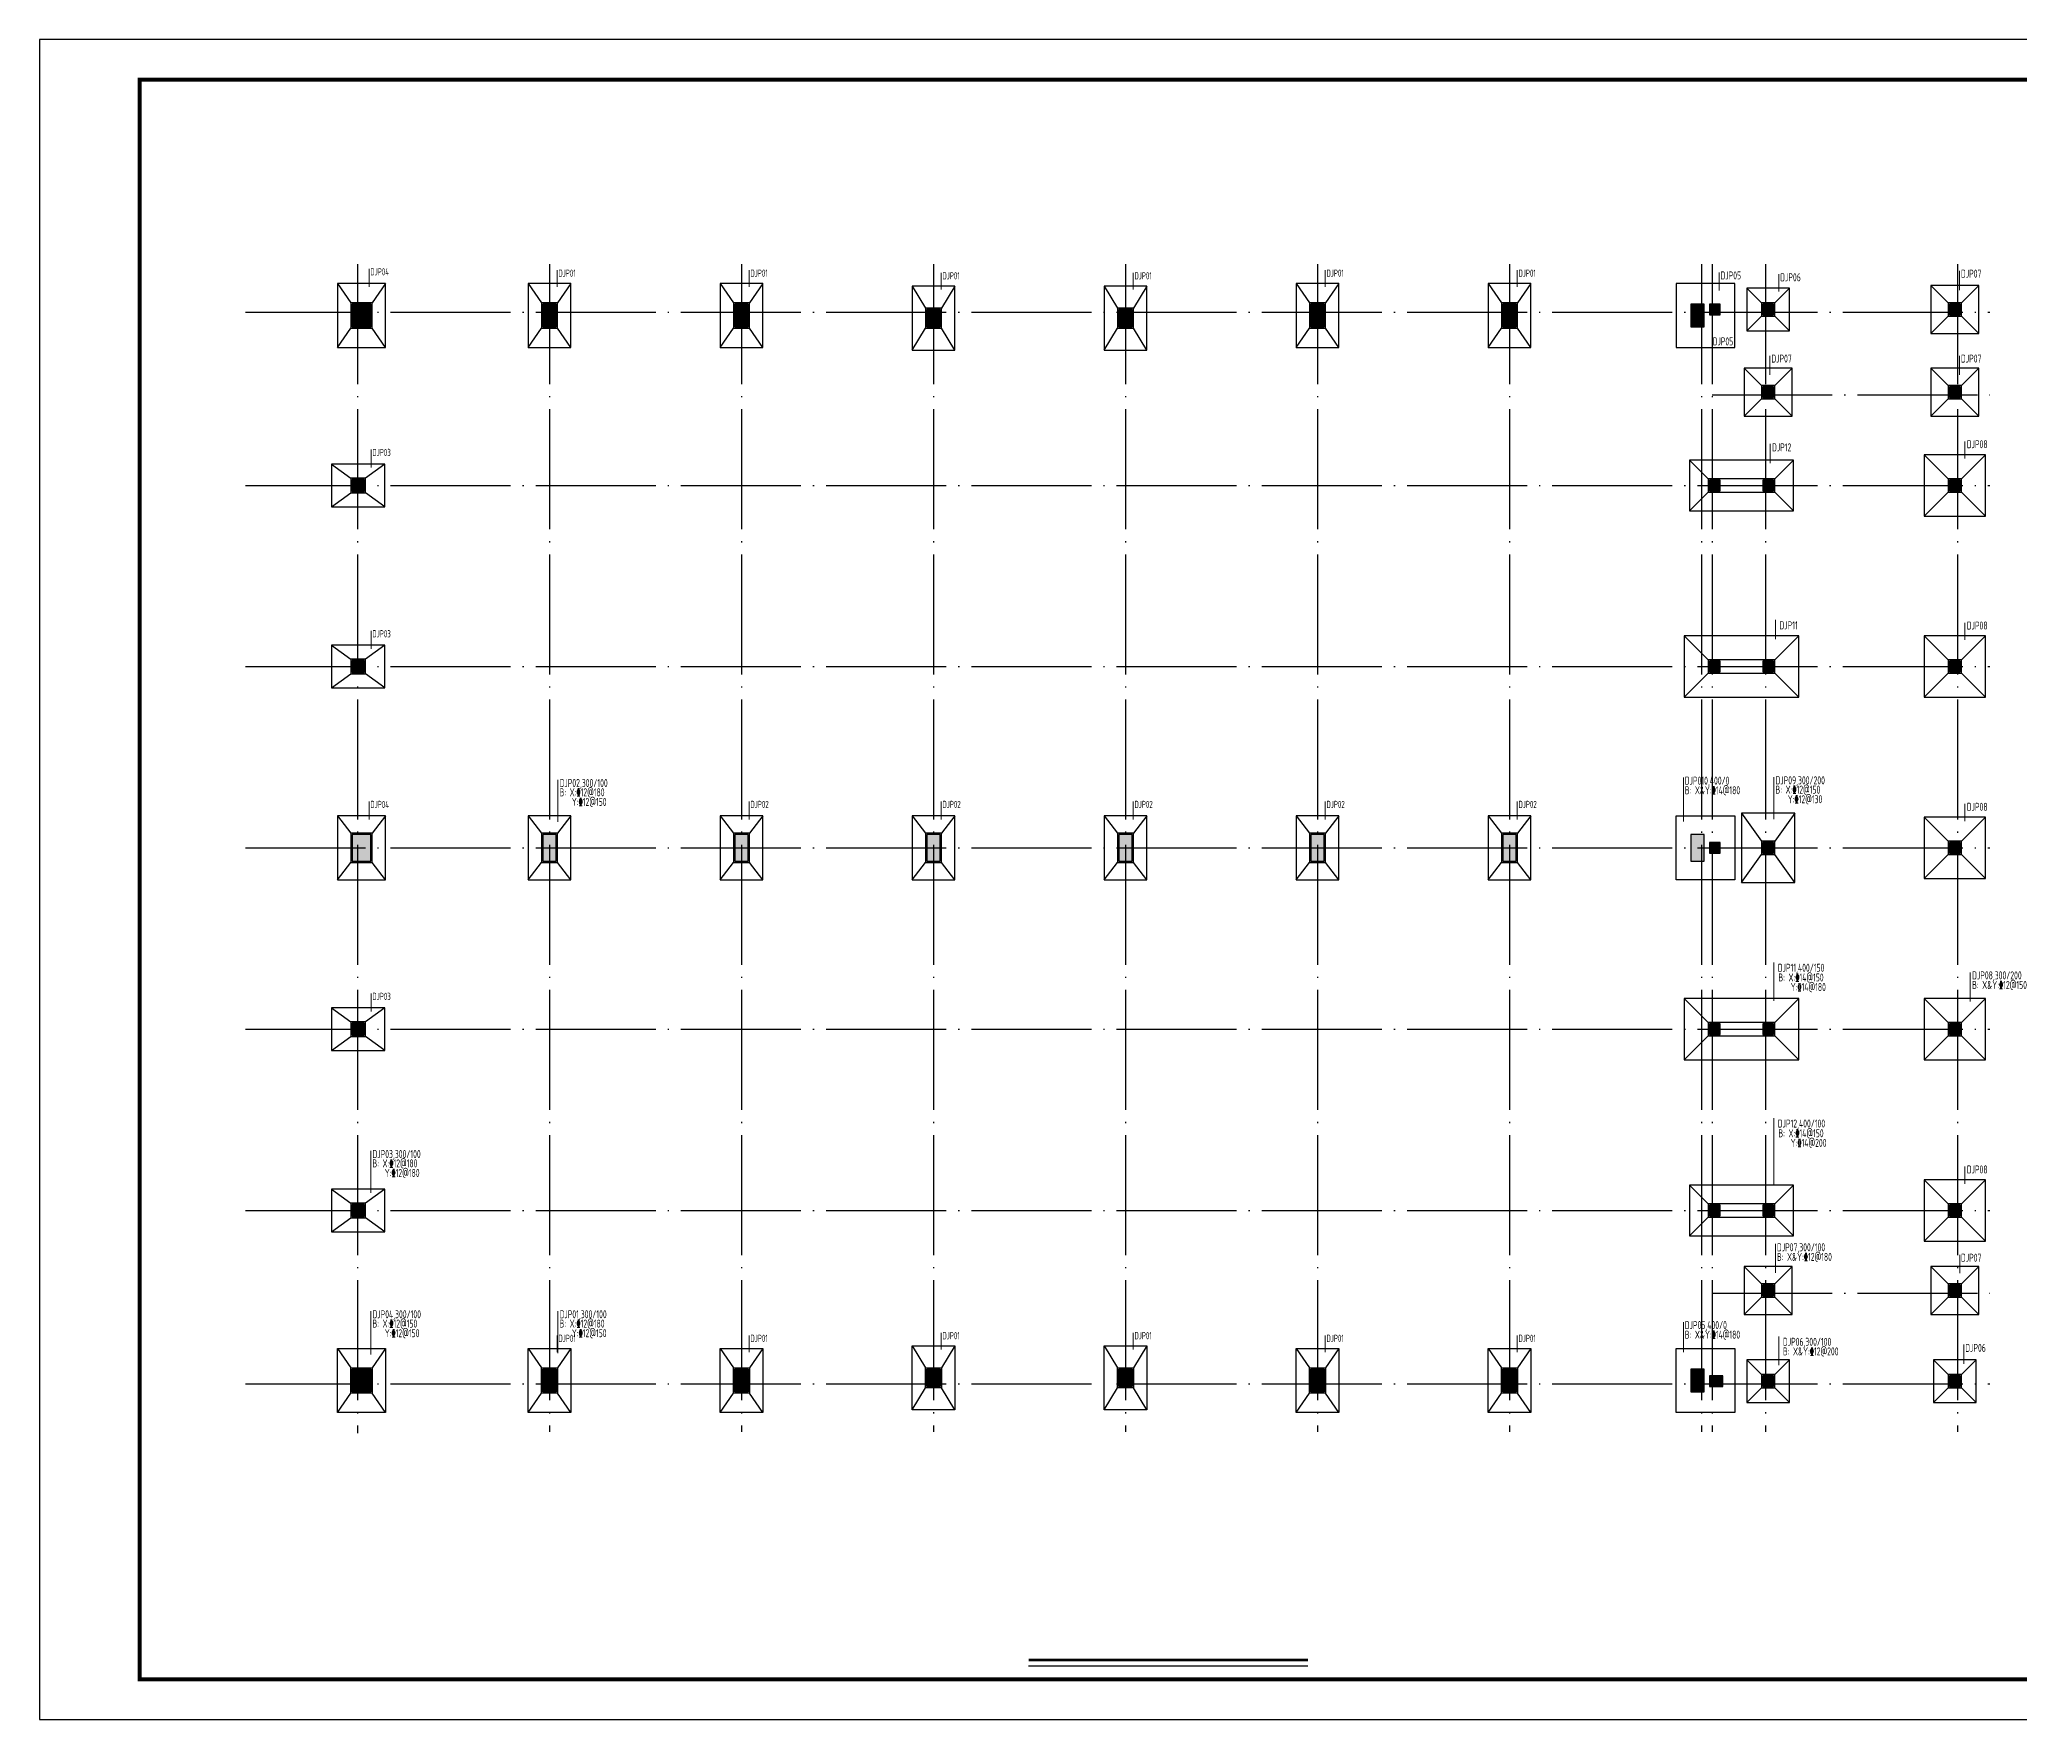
# Model space of a CAD drawing. Extents: x 2025205 to 2402328, y -557483 to 329036.
# Drawn here: x 2290878 to 2365115, y 57654 to 120654 of the extents above; entities that cross this region are included whole.
import ezdxf

# ---------------------------------------------------------------- set-up
doc = ezdxf.new("R2010")
doc.units = 0
doc.header["$LTSCALE"] = 1500
doc.header["$MEASUREMENT"] = 0
doc.linetypes.add('DOTE', pattern=[2.42, 2, -0.2, 0.02, -0.2])
for name, color, linetype in [('1505', 2, 'Continuous'), ('708', 2, 'Continuous'), ('709', 7, 'Continuous'), ('DIM_SYMB', 3, 'Continuous'), ('DOTE', 252, 'DOTE'), ('PUB_TITLE', 4, 'Continuous'), ('柱', 2, 'Continuous'), ('柱涂实', 54, 'Continuous')]:
    doc.layers.add(name, color=color, linetype=linetype)
doc.layers.add('1526', color=7, linetype='Continuous', lineweight=18)
doc.layers.add('查找字符', color=1, linetype='ByLayer', lineweight=18)
doc.styles.add('FromPkpm', font='Pkpmeng', dxfattribs={"width": 0.7, "bigfont": 'hztxt'})

# ---------------------------------------------------------------- blocks, each defined once
blk = doc.blocks.new('23131')
at = {"layer": '柱'}
for p, q in [((1903070, -69601), (1902620, -69601)), ((1902620, -69601), (1902620, -70051)), ((1903070, -69601), (1902620, -69601)), ((1902620, -69601), (1902620, -70051)), ((1903070, -70051), (1903070, -69601)), ((1903070, -70051), (1903070, -69601)), ((1902620, -70051), (1903070, -70051)), ((1902620, -70051), (1903070, -70051)), ((1903070, -76401), (1902620, -76401)), ((1902620, -76401), (1902620, -76851)), ((1903070, -76401), (1902620, -76401)), ((1902620, -76401), (1902620, -76851)), ((1903070, -76851), (1903070, -76401)), ((1903070, -76851), (1903070, -76401)), ((1902620, -76851), (1903070, -76851)), ((1902620, -76851), (1903070, -76851)), ((1903070, -90001), (1902620, -90001)), ((1902620, -90001), (1902620, -90451)), ((1903070, -90001), (1902620, -90001)), ((1902620, -90001), (1902620, -90451)), ((1902620, -90451), (1903070, -90451)), ((1902620, -90451), (1903070, -90451)), ((1903070, -90451), (1903070, -90001)), ((1903070, -90451), (1903070, -90001)), ((1903070, -96801), (1902620, -96801)), ((1902620, -96801), (1902620, -97251)), ((1903070, -96801), (1902620, -96801)), ((1902620, -96801), (1902620, -97251)), ((1903070, -97251), (1903070, -96801)), ((1903070, -97251), (1903070, -96801)), ((1902620, -97251), (1903070, -97251)), ((1902620, -97251), (1903070, -97251))]:
    blk.add_line(p, q, dxfattribs=at)
for points in [[(1903320, -63876), (1903320, -63026), (1902620, -63026), (1902620, -63876)], [(1910270, -63876), (1910270, -63026), (1909770, -63026), (1909770, -63876)], [(1917470, -63876), (1917470, -63026), (1916970, -63026), (1916970, -63876)], [(1939070, -63876), (1939070, -63026), (1938570, -63026), (1938570, -63876)], [(1946270, -63876), (1946270, -63026), (1945770, -63026), (1945770, -63876)], [(1953320, -63876), (1953320, -63026), (1952820, -63026), (1952820, -63876)], [(1924670, -63876), (1924670, -63226), (1924170, -63226), (1924170, -63876)], [(1931870, -63876), (1931870, -63226), (1931370, -63226), (1931370, -63876)], [(1903320, -83926), (1903320, -82926), (1902620, -82926), (1902620, -83926)], [(1910270, -83926), (1910270, -82926), (1909770, -82926), (1909770, -83926)], [(1917470, -83926), (1917470, -82926), (1916970, -82926), (1916970, -83926)], [(1924670, -83926), (1924670, -82926), (1924170, -82926), (1924170, -83926)], [(1931870, -83926), (1931870, -82926), (1931370, -82926), (1931370, -83926)], [(1939070, -83926), (1939070, -82926), (1938570, -82926), (1938570, -83926)], [(1946270, -83926), (1946270, -82926), (1945770, -82926), (1945770, -83926)], [(1953320, -83926), (1953320, -82926), (1952820, -82926), (1952820, -83926)], [(1903320, -103826), (1903320, -102976), (1902620, -102976), (1902620, -103826)], [(1910270, -103826), (1910270, -102976), (1909770, -102976), (1909770, -103826)], [(1917470, -103826), (1917470, -102976), (1916970, -102976), (1916970, -103826)], [(1924670, -103626), (1924670, -102976), (1924170, -102976), (1924170, -103626)], [(1931870, -103626), (1931870, -102976), (1931370, -102976), (1931370, -103626)], [(1939070, -103826), (1939070, -102976), (1938570, -102976), (1938570, -103826)], [(1946270, -103826), (1946270, -102976), (1945770, -102976), (1945770, -103826)], [(1953320, -103826), (1953320, -102976), (1952820, -102976), (1952820, -103826)]]:
    blk.add_lwpolyline(points, close=True, dxfattribs=at)
at = {"layer": '柱涂实'}
for points in [[(1903320, -63876), (1903320, -63026), (1902620, -63876), (1902620, -63026)], [(1910270, -63876), (1910270, -63026), (1909770, -63876), (1909770, -63026)], [(1917470, -63876), (1917470, -63026), (1916970, -63876), (1916970, -63026)], [(1939070, -63876), (1939070, -63026), (1938570, -63876), (1938570, -63026)], [(1946270, -63876), (1946270, -63026), (1945770, -63876), (1945770, -63026)], [(1953320, -63876), (1953320, -63026), (1952820, -63876), (1952820, -63026)], [(1924670, -63876), (1924670, -63226), (1924170, -63876), (1924170, -63226)], [(1931870, -63876), (1931870, -63226), (1931370, -63876), (1931370, -63226)], [(1903070, -70051), (1903070, -69601), (1902620, -70051), (1902620, -69601)], [(1903070, -76851), (1903070, -76401), (1902620, -76851), (1902620, -76401)], [(1903320, -83926), (1903320, -82926), (1902620, -83926), (1902620, -82926)], [(1910270, -83926), (1910270, -82926), (1909770, -83926), (1909770, -82926)], [(1917470, -83926), (1917470, -82926), (1916970, -83926), (1916970, -82926)], [(1924670, -83926), (1924670, -82926), (1924170, -83926), (1924170, -82926)], [(1931870, -83926), (1931870, -82926), (1931370, -83926), (1931370, -82926)], [(1939070, -83926), (1939070, -82926), (1938570, -83926), (1938570, -82926)], [(1946270, -83926), (1946270, -82926), (1945770, -83926), (1945770, -82926)], [(1953320, -83926), (1953320, -82926), (1952820, -83926), (1952820, -82926)], [(1903070, -90451), (1903070, -90001), (1902620, -90451), (1902620, -90001)], [(1903070, -97251), (1903070, -96801), (1902620, -97251), (1902620, -96801)], [(1903320, -103826), (1903320, -102976), (1902620, -103826), (1902620, -102976)], [(1910270, -103826), (1910270, -102976), (1909770, -103826), (1909770, -102976)], [(1917470, -103826), (1917470, -102976), (1916970, -103826), (1916970, -102976)], [(1924670, -103626), (1924670, -102976), (1924170, -103626), (1924170, -102976)], [(1931870, -103626), (1931870, -102976), (1931370, -103626), (1931370, -102976)], [(1939070, -103826), (1939070, -102976), (1938570, -103826), (1938570, -102976)], [(1946270, -103826), (1946270, -102976), (1945770, -103826), (1945770, -102976)], [(1953320, -103826), (1953320, -102976), (1952820, -103826), (1952820, -102976)]]:
    blk.add_solid(points, dxfattribs=at)

msp = doc.modelspace()

# ---------------------------------------------------------------- hatches: boundary and pattern name
at = {"layer": '709', "transparency": 33554687}
for points in [[(2353892.9, 110336), (2353892.9, 110736), (2353492.9, 110736), (2353492.9, 110336)], [(2355892.9, 110336), (2355892.9, 110736), (2355492.9, 110736), (2355492.9, 110336)], [(2362892.9, 110336), (2362892.9, 110736), (2362492.9, 110736), (2362492.9, 110336)], [(2355892.9, 107236), (2355892.9, 107636), (2355492.9, 107636), (2355492.9, 107236)], [(2362892.9, 107236), (2362892.9, 107636), (2362492.9, 107636), (2362492.9, 107236)], [(2353892.9, 103736), (2353892.9, 104136), (2353492.9, 104136), (2353492.9, 103736)], [(2355892.9, 103736), (2355892.9, 104136), (2355492.9, 104136), (2355492.9, 103736)], [(2362892.9, 103736), (2362892.9, 104136), (2362492.9, 104136), (2362492.9, 103736)], [(2353892.9, 96936), (2353892.9, 97336), (2353492.9, 97336), (2353492.9, 96936)], [(2355892.9, 96936), (2355892.9, 97336), (2355492.9, 97336), (2355492.9, 96936)], [(2362892.9, 96936), (2362892.9, 97336), (2362492.9, 97336), (2362492.9, 96936)], [(2353892.9, 90136), (2353892.9, 90536), (2353492.9, 90536), (2353492.9, 90136)], [(2355892.9, 90136), (2355892.9, 90536), (2355492.9, 90536), (2355492.9, 90136)], [(2362892.9, 90136), (2362892.9, 90536), (2362492.9, 90536), (2362492.9, 90136)], [(2353892.9, 83336), (2353892.9, 83736), (2353492.9, 83736), (2353492.9, 83336)], [(2355892.9, 83336), (2355892.9, 83736), (2355492.9, 83736), (2355492.9, 83336)], [(2362892.9, 83336), (2362892.9, 83736), (2362492.9, 83736), (2362492.9, 83336)], [(2353892.9, 76536), (2353892.9, 76936), (2353492.9, 76936), (2353492.9, 76536)], [(2355892.9, 76536), (2355892.9, 76936), (2355492.9, 76936), (2355492.9, 76536)], [(2362892.9, 76536), (2362892.9, 76936), (2362492.9, 76936), (2362492.9, 76536)], [(2355892.9, 73536), (2355892.9, 73936), (2355492.9, 73936), (2355492.9, 73536)], [(2362892.9, 73536), (2362892.9, 73936), (2362492.9, 73936), (2362492.9, 73536)], [(2353992.9, 70136), (2353992.9, 70536), (2353492.9, 70536), (2353492.9, 70136)], [(2355892.9, 70136), (2355892.9, 70536), (2355492.9, 70536), (2355492.9, 70136)], [(2362892.9, 70136), (2362892.9, 70536), (2362492.9, 70536), (2362492.9, 70136)]]:
    msp.add_hatch(color=256, dxfattribs=at).paths.add_polyline_path(points)

# ---------------------------------------------------------------- linework, layer by layer
at = {"layer": '1505', "ltscale": 1}
for points in [[(2302042.9, 111511), (2302042.9, 109111), (2303842.9, 109111), (2303842.9, 111511)], [(2309192.9, 111511), (2309192.9, 109111), (2310792.9, 109111), (2310792.9, 111511)], [(2316392.9, 111511), (2316392.9, 109111), (2317992.9, 109111), (2317992.9, 111511)], [(2323592.9, 111411), (2323592.9, 109011), (2325192.9, 109011), (2325192.9, 111411)], [(2330792.9, 111411), (2330792.9, 109011), (2332392.9, 109011), (2332392.9, 111411)], [(2337992.9, 111511), (2337992.9, 109111), (2339592.9, 109111), (2339592.9, 111511)], [(2345192.9, 111511), (2345192.9, 109111), (2346792.9, 109111), (2346792.9, 111511)], [(2352242.9, 111511), (2352242.9, 109111), (2354442.9, 109111), (2354442.9, 111511)], [(2361792.9, 109636), (2363592.9, 109636), (2363592.9, 111436), (2361792.9, 111436)], [(2302542.9, 110786), (2302542.9, 109836), (2303342.9, 109836), (2303342.9, 110786)], [(2309692.9, 110786), (2309692.9, 109836), (2310292.9, 109836), (2310292.9, 110786)], [(2316892.9, 110786), (2316892.9, 109836), (2317492.9, 109836), (2317492.9, 110786)], [(2338492.9, 110786), (2338492.9, 109836), (2339092.9, 109836), (2339092.9, 110786)], [(2345692.9, 110786), (2345692.9, 109836), (2346292.9, 109836), (2346292.9, 110786)], [(2354892.9, 109736), (2356492.9, 109736), (2356492.9, 111336), (2354892.9, 111336)], [(2355442.9, 110286), (2355942.9, 110286), (2355942.9, 110786), (2355442.9, 110786)], [(2362442.9, 110286), (2362942.9, 110286), (2362942.9, 110786), (2362442.9, 110786)], [(2324092.9, 110586), (2324092.9, 109836), (2324692.9, 109836), (2324692.9, 110586)], [(2331292.9, 110586), (2331292.9, 109836), (2331892.9, 109836), (2331892.9, 110586)], [(2354792.9, 106536), (2356592.9, 106536), (2356592.9, 108336), (2354792.9, 108336)], [(2355442.9, 107186), (2355942.9, 107186), (2355942.9, 107686), (2355442.9, 107686)], [(2361792.9, 106536), (2363592.9, 106536), (2363592.9, 108336), (2361792.9, 108336)], [(2362442.9, 107186), (2362942.9, 107186), (2362942.9, 107686), (2362442.9, 107686)], [(2301817.9, 103136), (2303817.9, 103136), (2303817.9, 104736), (2301817.9, 104736)], [(2352742.9, 102986), (2356642.9, 102986), (2356642.9, 104886), (2352742.9, 104886)], [(2361542.9, 102786), (2363842.9, 102786), (2363842.9, 105086), (2361542.9, 105086)], [(2302542.9, 103661), (2303092.9, 103661), (2303092.9, 104211), (2302542.9, 104211)], [(2353442.9, 103686), (2355942.9, 103686), (2355942.9, 104186), (2353442.9, 104186)], [(2362442.9, 103686), (2362942.9, 103686), (2362942.9, 104186), (2362442.9, 104186)], [(2352542.9, 95986), (2356842.9, 95986), (2356842.9, 98286), (2352542.9, 98286)], [(2361542.9, 95986), (2363842.9, 95986), (2363842.9, 98286), (2361542.9, 98286)], [(2301817.9, 96336), (2303817.9, 96336), (2303817.9, 97936), (2301817.9, 97936)], [(2302542.9, 96861), (2303092.9, 96861), (2303092.9, 97411), (2302542.9, 97411)], [(2353442.9, 96886), (2355942.9, 96886), (2355942.9, 97386), (2353442.9, 97386)], [(2362442.9, 96886), (2362942.9, 96886), (2362942.9, 97386), (2362442.9, 97386)], [(2302042.9, 91536), (2302042.9, 89136), (2303842.9, 89136), (2303842.9, 91536)], [(2309192.9, 91536), (2309192.9, 89136), (2310792.9, 89136), (2310792.9, 91536)], [(2316392.9, 91536), (2316392.9, 89136), (2317992.9, 89136), (2317992.9, 91536)], [(2323592.9, 91536), (2323592.9, 89136), (2325192.9, 89136), (2325192.9, 91536)], [(2330792.9, 91536), (2330792.9, 89136), (2332392.9, 89136), (2332392.9, 91536)], [(2337992.9, 91536), (2337992.9, 89136), (2339592.9, 89136), (2339592.9, 91536)], [(2345192.9, 91536), (2345192.9, 89136), (2346792.9, 89136), (2346792.9, 91536)], [(2352242.9, 89136), (2352242.9, 91536), (2354442.9, 91536), (2354442.9, 89136)], [(2354692.9, 89036), (2356692.9, 89036), (2356692.9, 91636), (2354692.9, 91636)], [(2361542.9, 89186), (2363842.9, 89186), (2363842.9, 91486), (2361542.9, 91486)], [(2302542.9, 90886), (2302542.9, 89786), (2303342.9, 89786), (2303342.9, 90886)], [(2309692.9, 90886), (2309692.9, 89786), (2310292.9, 89786), (2310292.9, 90886)], [(2316892.9, 90886), (2316892.9, 89786), (2317492.9, 89786), (2317492.9, 90886)], [(2324092.9, 90886), (2324092.9, 89786), (2324692.9, 89786), (2324692.9, 90886)], [(2331292.9, 90886), (2331292.9, 89786), (2331892.9, 89786), (2331892.9, 90886)], [(2338492.9, 90886), (2338492.9, 89786), (2339092.9, 89786), (2339092.9, 90886)], [(2345692.9, 90886), (2345692.9, 89786), (2346292.9, 89786), (2346292.9, 90886)], [(2355442.9, 90086), (2355942.9, 90086), (2355942.9, 90586), (2355442.9, 90586)], [(2362442.9, 90086), (2362942.9, 90086), (2362942.9, 90586), (2362442.9, 90586)], [(2352542.9, 82386), (2356842.9, 82386), (2356842.9, 84686), (2352542.9, 84686)], [(2361542.9, 82386), (2363842.9, 82386), (2363842.9, 84686), (2361542.9, 84686)], [(2301817.9, 82736), (2303817.9, 82736), (2303817.9, 84336), (2301817.9, 84336)], [(2302542.9, 83261), (2303092.9, 83261), (2303092.9, 83811), (2302542.9, 83811)], [(2353442.9, 83286), (2355942.9, 83286), (2355942.9, 83786), (2353442.9, 83786)], [(2362442.9, 83286), (2362942.9, 83286), (2362942.9, 83786), (2362442.9, 83786)], [(2301817.9, 75936), (2303817.9, 75936), (2303817.9, 77536), (2301817.9, 77536)], [(2352742.9, 75786), (2356642.9, 75786), (2356642.9, 77686), (2352742.9, 77686)], [(2361542.9, 75586), (2363842.9, 75586), (2363842.9, 77886), (2361542.9, 77886)], [(2302542.9, 76461), (2303092.9, 76461), (2303092.9, 77011), (2302542.9, 77011)], [(2353442.9, 76486), (2355942.9, 76486), (2355942.9, 76986), (2353442.9, 76986)], [(2362442.9, 76486), (2362942.9, 76486), (2362942.9, 76986), (2362442.9, 76986)], [(2354792.9, 72836), (2356592.9, 72836), (2356592.9, 74636), (2354792.9, 74636)], [(2361792.9, 72836), (2363592.9, 72836), (2363592.9, 74636), (2361792.9, 74636)], [(2355442.9, 73486), (2355942.9, 73486), (2355942.9, 73986), (2355442.9, 73986)], [(2362442.9, 73486), (2362942.9, 73486), (2362942.9, 73986), (2362442.9, 73986)], [(2302042.9, 69161), (2302042.9, 71561), (2303842.9, 71561), (2303842.9, 69161)], [(2309192.9, 69161), (2309192.9, 71561), (2310792.9, 71561), (2310792.9, 69161)], [(2316392.9, 69161), (2316392.9, 71561), (2317992.9, 71561), (2317992.9, 69161)], [(2323592.9, 69261), (2323592.9, 71661), (2325192.9, 71661), (2325192.9, 69261)], [(2330792.9, 69261), (2330792.9, 71661), (2332392.9, 71661), (2332392.9, 69261)], [(2337992.9, 69161), (2337992.9, 71561), (2339592.9, 71561), (2339592.9, 69161)], [(2345192.9, 69161), (2345192.9, 71561), (2346792.9, 71561), (2346792.9, 69161)], [(2352242.9, 69161), (2352242.9, 71561), (2354442.9, 71561), (2354442.9, 69161)], [(2302542.9, 69886), (2302542.9, 70836), (2303342.9, 70836), (2303342.9, 69886)], [(2309692.9, 69886), (2309692.9, 70836), (2310292.9, 70836), (2310292.9, 69886)], [(2316892.9, 69886), (2316892.9, 70836), (2317492.9, 70836), (2317492.9, 69886)], [(2324092.9, 70086), (2324092.9, 70836), (2324692.9, 70836), (2324692.9, 70086)], [(2331292.9, 70086), (2331292.9, 70836), (2331892.9, 70836), (2331892.9, 70086)], [(2338492.9, 69886), (2338492.9, 70836), (2339092.9, 70836), (2339092.9, 69886)], [(2345692.9, 69886), (2345692.9, 70836), (2346292.9, 70836), (2346292.9, 69886)], [(2354892.9, 69536), (2356492.9, 69536), (2356492.9, 71136), (2354892.9, 71136)], [(2355442.9, 70086), (2355942.9, 70086), (2355942.9, 70586), (2355442.9, 70586)], [(2361892.9, 69536), (2363492.9, 69536), (2363492.9, 71136), (2361892.9, 71136)], [(2362442.9, 70086), (2362942.9, 70086), (2362942.9, 70586), (2362442.9, 70586)]]:
    msp.add_lwpolyline(points, close=True, dxfattribs=at)
for points in [[(2302042.9, 111511), (2302542.9, 110786)], [(2303842.9, 111511), (2303342.9, 110786)], [(2309192.9, 111511), (2309692.9, 110786)], [(2310792.9, 111511), (2310292.9, 110786)], [(2316392.9, 111511), (2316892.9, 110786)], [(2317992.9, 111511), (2317492.9, 110786)], [(2323592.9, 111411), (2324092.9, 110586)], [(2325192.9, 111411), (2324692.9, 110586)], [(2330792.9, 111411), (2331292.9, 110586)], [(2332392.9, 111411), (2331892.9, 110586)], [(2337992.9, 111511), (2338492.9, 110786)], [(2339592.9, 111511), (2339092.9, 110786)], [(2345192.9, 111511), (2345692.9, 110786)], [(2346792.9, 111511), (2346292.9, 110786)], [(2361792.9, 111436), (2362442.9, 110786)], [(2363592.9, 111436), (2362942.9, 110786)], [(2354892.9, 111336), (2355442.9, 110786)], [(2356492.9, 111336), (2355942.9, 110786)], [(2354892.9, 109736), (2355442.9, 110286)], [(2356492.9, 109736), (2355942.9, 110286)], [(2361792.9, 109636), (2362442.9, 110286)], [(2363592.9, 109636), (2362942.9, 110286)], [(2302042.9, 109111), (2302542.9, 109836)], [(2303842.9, 109111), (2303342.9, 109836)], [(2309192.9, 109111), (2309692.9, 109836)], [(2310792.9, 109111), (2310292.9, 109836)], [(2316392.9, 109111), (2316892.9, 109836)], [(2317992.9, 109111), (2317492.9, 109836)], [(2323592.9, 109011), (2324092.9, 109836)], [(2325192.9, 109011), (2324692.9, 109836)], [(2330792.9, 109011), (2331292.9, 109836)], [(2332392.9, 109011), (2331892.9, 109836)], [(2337992.9, 109111), (2338492.9, 109836)], [(2339592.9, 109111), (2339092.9, 109836)], [(2345192.9, 109111), (2345692.9, 109836)], [(2346792.9, 109111), (2346292.9, 109836)], [(2354792.9, 108336), (2355442.9, 107686)], [(2356592.9, 108336), (2355942.9, 107686)], [(2361792.9, 108336), (2362442.9, 107686)], [(2363592.9, 108336), (2362942.9, 107686)], [(2354792.9, 106536), (2355442.9, 107186)], [(2356592.9, 106536), (2355942.9, 107186)], [(2361792.9, 106536), (2362442.9, 107186)], [(2363592.9, 106536), (2362942.9, 107186)], [(2301817.9, 104736), (2302542.9, 104211)], [(2303817.9, 104736), (2303092.9, 104211)], [(2352742.9, 104886), (2353442.9, 104186)], [(2356642.9, 104886), (2355942.9, 104186)], [(2361542.9, 105086), (2362442.9, 104186)], [(2363842.9, 105086), (2362942.9, 104186)], [(2301817.9, 103136), (2302542.9, 103661)], [(2303817.9, 103136), (2303092.9, 103661)], [(2352742.9, 102986), (2353442.9, 103686)], [(2356642.9, 102986), (2355942.9, 103686)], [(2361542.9, 102786), (2362442.9, 103686)], [(2363842.9, 102786), (2362942.9, 103686)], [(2352542.9, 98286), (2353442.9, 97386)], [(2356842.9, 98286), (2355942.9, 97386)], [(2361542.9, 98286), (2362442.9, 97386)], [(2363842.9, 98286), (2362942.9, 97386)], [(2301817.9, 97936), (2302542.9, 97411)], [(2303817.9, 97936), (2303092.9, 97411)], [(2301817.9, 96336), (2302542.9, 96861)], [(2303817.9, 96336), (2303092.9, 96861)], [(2352542.9, 95986), (2353442.9, 96886)], [(2356842.9, 95986), (2355942.9, 96886)], [(2361542.9, 95986), (2362442.9, 96886)], [(2363842.9, 95986), (2362942.9, 96886)], [(2302042.9, 91536), (2302542.9, 90886)], [(2303842.9, 91536), (2303342.9, 90886)], [(2309192.9, 91536), (2309692.9, 90886)], [(2310792.9, 91536), (2310292.9, 90886)], [(2316392.9, 91536), (2316892.9, 90886)], [(2317992.9, 91536), (2317492.9, 90886)], [(2323592.9, 91536), (2324092.9, 90886)], [(2325192.9, 91536), (2324692.9, 90886)], [(2330792.9, 91536), (2331292.9, 90886)], [(2332392.9, 91536), (2331892.9, 90886)], [(2337992.9, 91536), (2338492.9, 90886)], [(2339592.9, 91536), (2339092.9, 90886)], [(2345192.9, 91536), (2345692.9, 90886)], [(2346792.9, 91536), (2346292.9, 90886)], [(2354692.9, 91636), (2355442.9, 90586)], [(2356692.9, 91636), (2355942.9, 90586)], [(2361542.9, 91486), (2362442.9, 90586)], [(2363842.9, 91486), (2362942.9, 90586)], [(2354692.9, 89036), (2355442.9, 90086)], [(2356692.9, 89036), (2355942.9, 90086)], [(2361542.9, 89186), (2362442.9, 90086)], [(2363842.9, 89186), (2362942.9, 90086)], [(2302042.9, 89136), (2302542.9, 89786)], [(2303842.9, 89136), (2303342.9, 89786)], [(2309192.9, 89136), (2309692.9, 89786)], [(2310792.9, 89136), (2310292.9, 89786)], [(2316392.9, 89136), (2316892.9, 89786)], [(2317992.9, 89136), (2317492.9, 89786)], [(2323592.9, 89136), (2324092.9, 89786)], [(2325192.9, 89136), (2324692.9, 89786)], [(2330792.9, 89136), (2331292.9, 89786)], [(2332392.9, 89136), (2331892.9, 89786)], [(2337992.9, 89136), (2338492.9, 89786)], [(2339592.9, 89136), (2339092.9, 89786)], [(2345192.9, 89136), (2345692.9, 89786)], [(2346792.9, 89136), (2346292.9, 89786)], [(2352542.9, 84686), (2353442.9, 83786)], [(2356842.9, 84686), (2355942.9, 83786)], [(2361542.9, 84686), (2362442.9, 83786)], [(2363842.9, 84686), (2362942.9, 83786)], [(2301817.9, 84336), (2302542.9, 83811)], [(2303817.9, 84336), (2303092.9, 83811)], [(2301817.9, 82736), (2302542.9, 83261)], [(2303817.9, 82736), (2303092.9, 83261)], [(2352542.9, 82386), (2353442.9, 83286)], [(2356842.9, 82386), (2355942.9, 83286)], [(2361542.9, 82386), (2362442.9, 83286)], [(2363842.9, 82386), (2362942.9, 83286)], [(2301817.9, 77536), (2302542.9, 77011)], [(2303817.9, 77536), (2303092.9, 77011)], [(2352742.9, 77686), (2353442.9, 76986)], [(2356642.9, 77686), (2355942.9, 76986)], [(2361542.9, 77886), (2362442.9, 76986)], [(2363842.9, 77886), (2362942.9, 76986)], [(2352742.9, 75786), (2353442.9, 76486)], [(2356642.9, 75786), (2355942.9, 76486)], [(2361542.9, 75586), (2362442.9, 76486)], [(2363842.9, 75586), (2362942.9, 76486)], [(2301817.9, 75936), (2302542.9, 76461)], [(2303817.9, 75936), (2303092.9, 76461)], [(2354792.9, 74636), (2355442.9, 73986)], [(2356592.9, 74636), (2355942.9, 73986)], [(2361792.9, 74636), (2362442.9, 73986)], [(2363592.9, 74636), (2362942.9, 73986)], [(2354792.9, 72836), (2355442.9, 73486)], [(2356592.9, 72836), (2355942.9, 73486)], [(2361792.9, 72836), (2362442.9, 73486)], [(2363592.9, 72836), (2362942.9, 73486)], [(2302042.9, 71561), (2302542.9, 70836)], [(2303842.9, 71561), (2303342.9, 70836)], [(2309192.9, 71561), (2309692.9, 70836)], [(2310792.9, 71561), (2310292.9, 70836)], [(2316392.9, 71561), (2316892.9, 70836)], [(2317992.9, 71561), (2317492.9, 70836)], [(2323592.9, 71661), (2324092.9, 70836)], [(2325192.9, 71661), (2324692.9, 70836)], [(2330792.9, 71661), (2331292.9, 70836)], [(2332392.9, 71661), (2331892.9, 70836)], [(2337992.9, 71561), (2338492.9, 70836)], [(2339592.9, 71561), (2339092.9, 70836)], [(2345192.9, 71561), (2345692.9, 70836)], [(2346792.9, 71561), (2346292.9, 70836)], [(2354892.9, 71136), (2355442.9, 70586)], [(2356492.9, 71136), (2355942.9, 70586)], [(2361892.9, 71136), (2362442.9, 70586)], [(2363492.9, 71136), (2362942.9, 70586)], [(2302042.9, 69161), (2302542.9, 69886)], [(2303842.9, 69161), (2303342.9, 69886)], [(2309192.9, 69161), (2309692.9, 69886)], [(2310792.9, 69161), (2310292.9, 69886)], [(2316392.9, 69161), (2316892.9, 69886)], [(2317992.9, 69161), (2317492.9, 69886)], [(2323592.9, 69261), (2324092.9, 70086)], [(2325192.9, 69261), (2324692.9, 70086)], [(2330792.9, 69261), (2331292.9, 70086)], [(2332392.9, 69261), (2331892.9, 70086)], [(2337992.9, 69161), (2338492.9, 69886)], [(2339592.9, 69161), (2339092.9, 69886)], [(2345192.9, 69161), (2345692.9, 69886)], [(2346792.9, 69161), (2346292.9, 69886)], [(2354892.9, 69536), (2355442.9, 70086)], [(2356492.9, 69536), (2355942.9, 70086)], [(2361892.9, 69536), (2362442.9, 70086)], [(2363492.9, 69536), (2362942.9, 70086)]]:
    msp.add_lwpolyline(points, dxfattribs=at)
at = {"layer": '1526', "lineweight": 18, "ltscale": 1}
for p, q in [((2303231.4, 111377.9), (2303231.4, 112050.2)), ((2310281.4, 111377.9), (2310281.4, 112000.2)), ((2317481.4, 111377.9), (2317481.4, 112000.2)), ((2324681.4, 111277.9), (2324681.4, 111900.2)), ((2331881.4, 111277.9), (2331881.4, 111900.2)), ((2339081.4, 111377.9), (2339081.4, 112000.2)), ((2346281.4, 111377.9), (2346281.4, 112000.2)), ((2353854.1, 111238.5), (2353854.1, 111921)), ((2356089.9, 111211.3), (2356089.9, 111850.1)), ((2362867, 111259), (2362867, 111979)), ((2355756.1, 108075), (2355756.1, 108795)), ((2362867, 108075), (2362867, 108795)), ((2355763.2, 104772.3), (2355763.2, 105492.3)), ((2363071.4, 104936.5), (2363071.4, 105585.7)), ((2303306.4, 104602.9), (2303306.4, 105275.2)), ((2355967.5, 98167.1), (2355967.5, 98887.1)), ((2363071.4, 98136.5), (2363071.4, 98785.7)), ((2303306.4, 97802.9), (2303306.4, 98475.2)), ((2310314.7, 91312.7), (2310314.7, 92890.6)), ((2352517.2, 91326.1), (2352517.2, 92973.5)), ((2355907.5, 91412.7), (2355907.6, 92990.6)), ((2303231.4, 91402.9), (2303231.4, 92075.2)), ((2317481.4, 91402.9), (2317481.4, 92075.2)), ((2324681.4, 91402.9), (2324681.4, 92075.2)), ((2331881.4, 91402.9), (2331881.4, 92075.2)), ((2339081.4, 91402.9), (2339081.4, 92075.2)), ((2346281.4, 91402.9), (2346281.4, 92075.2)), ((2363071.4, 91336.5), (2363071.4, 91985.7)), ((2355905.6, 84603.9), (2355905.6, 86043.9)), ((2363270.8, 84579.4), (2363270.8, 85659.4)), ((2303306.4, 84202.9), (2303306.4, 84875.2)), ((2355905.6, 77686), (2355905.6, 80201.4)), ((2303298.5, 77396.9), (2303298.5, 78974.7)), ((2363071.4, 77736.5), (2363071.4, 78385.7)), ((2355969, 74405.1), (2355969, 75485.1)), ((2362876.1, 74393.6), (2362876.1, 75079.2)), ((2303298.5, 71337.7), (2303298.5, 72965.6)), ((2310314.7, 71387.7), (2310314.7, 72965.6)), ((2310281.4, 71427.9), (2310281.4, 72050.2)), ((2317481.4, 71427.9), (2317481.4, 72050.2)), ((2324681.4, 71527.9), (2324681.4, 72150.2)), ((2331881.4, 71527.9), (2331881.4, 72150.2)), ((2339081.4, 71427.9), (2339081.4, 72050.2)), ((2346281.4, 71427.9), (2346281.4, 72050.2)), ((2352517.2, 71425.8), (2352517.2, 72555.8)), ((2356098.3, 70935.4), (2356098.3, 72015.4)), ((2363030, 70994.7), (2363030, 71714.7))]:
    msp.add_line(p, q, dxfattribs=at)
at = {"layer": '708', "ltscale": 1}
for points in [[(2353892.9, 110336), (2353892.9, 110736), (2353492.9, 110736), (2353492.9, 110336)], [(2355892.9, 110336), (2355892.9, 110736), (2355492.9, 110736), (2355492.9, 110336)], [(2362892.9, 110336), (2362892.9, 110736), (2362492.9, 110736), (2362492.9, 110336)], [(2355892.9, 107236), (2355892.9, 107636), (2355492.9, 107636), (2355492.9, 107236)], [(2362892.9, 107236), (2362892.9, 107636), (2362492.9, 107636), (2362492.9, 107236)], [(2353892.9, 103736), (2353892.9, 104136), (2353492.9, 104136), (2353492.9, 103736)], [(2355892.9, 103736), (2355892.9, 104136), (2355492.9, 104136), (2355492.9, 103736)], [(2362892.9, 103736), (2362892.9, 104136), (2362492.9, 104136), (2362492.9, 103736)], [(2353892.9, 96936), (2353892.9, 97336), (2353492.9, 97336), (2353492.9, 96936)], [(2355892.9, 96936), (2355892.9, 97336), (2355492.9, 97336), (2355492.9, 96936)], [(2362892.9, 96936), (2362892.9, 97336), (2362492.9, 97336), (2362492.9, 96936)], [(2353892.9, 90136), (2353892.9, 90536), (2353492.9, 90536), (2353492.9, 90136)], [(2355892.9, 90136), (2355892.9, 90536), (2355492.9, 90536), (2355492.9, 90136)], [(2362892.9, 90136), (2362892.9, 90536), (2362492.9, 90536), (2362492.9, 90136)], [(2353892.9, 83336), (2353892.9, 83736), (2353492.9, 83736), (2353492.9, 83336)], [(2355892.9, 83336), (2355892.9, 83736), (2355492.9, 83736), (2355492.9, 83336)], [(2362892.9, 83336), (2362892.9, 83736), (2362492.9, 83736), (2362492.9, 83336)], [(2353892.9, 76536), (2353892.9, 76936), (2353492.9, 76936), (2353492.9, 76536)], [(2355892.9, 76536), (2355892.9, 76936), (2355492.9, 76936), (2355492.9, 76536)], [(2362892.9, 76536), (2362892.9, 76936), (2362492.9, 76936), (2362492.9, 76536)], [(2355892.9, 73536), (2355892.9, 73936), (2355492.9, 73936), (2355492.9, 73536)], [(2362892.9, 73536), (2362892.9, 73936), (2362492.9, 73936), (2362492.9, 73536)], [(2353992.9, 70136), (2353992.9, 70536), (2353492.9, 70536), (2353492.9, 70136)], [(2355892.9, 70136), (2355892.9, 70536), (2355492.9, 70536), (2355492.9, 70136)], [(2362892.9, 70136), (2362892.9, 70536), (2362492.9, 70536), (2362492.9, 70136)]]:
    msp.add_lwpolyline(points, close=True, dxfattribs=at)
at = {"layer": '709', "linetype": 'Continuous'}
for points in [[(2353892.9, 110336), (2353892.9, 110736), (2353492.9, 110736), (2353492.9, 110336)], [(2355892.9, 110336), (2355892.9, 110736), (2355492.9, 110736), (2355492.9, 110336)], [(2362892.9, 110336), (2362892.9, 110736), (2362492.9, 110736), (2362492.9, 110336)], [(2355892.9, 107236), (2355892.9, 107636), (2355492.9, 107636), (2355492.9, 107236)], [(2362892.9, 107236), (2362892.9, 107636), (2362492.9, 107636), (2362492.9, 107236)], [(2353892.9, 103736), (2353892.9, 104136), (2353492.9, 104136), (2353492.9, 103736)], [(2355892.9, 103736), (2355892.9, 104136), (2355492.9, 104136), (2355492.9, 103736)], [(2362892.9, 103736), (2362892.9, 104136), (2362492.9, 104136), (2362492.9, 103736)], [(2353892.9, 96936), (2353892.9, 97336), (2353492.9, 97336), (2353492.9, 96936)], [(2355892.9, 96936), (2355892.9, 97336), (2355492.9, 97336), (2355492.9, 96936)], [(2362892.9, 96936), (2362892.9, 97336), (2362492.9, 97336), (2362492.9, 96936)], [(2353892.9, 90136), (2353892.9, 90536), (2353492.9, 90536), (2353492.9, 90136)], [(2355892.9, 90136), (2355892.9, 90536), (2355492.9, 90536), (2355492.9, 90136)], [(2362892.9, 90136), (2362892.9, 90536), (2362492.9, 90536), (2362492.9, 90136)], [(2353892.9, 83336), (2353892.9, 83736), (2353492.9, 83736), (2353492.9, 83336)], [(2355892.9, 83336), (2355892.9, 83736), (2355492.9, 83736), (2355492.9, 83336)], [(2362892.9, 83336), (2362892.9, 83736), (2362492.9, 83736), (2362492.9, 83336)], [(2353892.9, 76536), (2353892.9, 76936), (2353492.9, 76936), (2353492.9, 76536)], [(2355892.9, 76536), (2355892.9, 76936), (2355492.9, 76936), (2355492.9, 76536)], [(2362892.9, 76536), (2362892.9, 76936), (2362492.9, 76936), (2362492.9, 76536)], [(2355892.9, 73536), (2355892.9, 73936), (2355492.9, 73936), (2355492.9, 73536)], [(2362892.9, 73536), (2362892.9, 73936), (2362492.9, 73936), (2362492.9, 73536)], [(2353992.9, 70136), (2353992.9, 70536), (2353492.9, 70536), (2353492.9, 70136)], [(2355892.9, 70136), (2355892.9, 70536), (2355492.9, 70536), (2355492.9, 70136)], [(2362892.9, 70136), (2362892.9, 70536), (2362492.9, 70536), (2362492.9, 70136)]]:
    msp.add_lwpolyline(points, close=True, dxfattribs=at)
at = {"layer": 'DIM_SYMB', "const_width": 105}
msp.add_lwpolyline([(2327959, 59878.4), (2338437.7, 59878.4)], dxfattribs=at)
at = {"layer": 'DIM_SYMB'}
msp.add_lwpolyline([(2327959, 59668.4), (2338437.7, 59668.4)], dxfattribs=at)
at = {"layer": 'DOTE', "ltscale": 1.5}
for p, q in [((2302792.9, 112236), (2302792.9, 68386)), ((2309992.9, 112236), (2309992.9, 68436)), ((2317192.9, 112236), (2317192.9, 68436)), ((2324392.9, 112236), (2324392.9, 68436)), ((2331592.9, 112236), (2331592.9, 68436)), ((2338792.9, 112236), (2338792.9, 68436)), ((2345992.9, 112236), (2345992.9, 68436)), ((2353192.9, 112236), (2353192.9, 68436)), ((2353592.9, 112236), (2353592.9, 68436)), ((2355592.9, 112236), (2355592.9, 68436)), ((2362792.9, 112236), (2362792.9, 68436)), ((2298592.9, 110436), (2363999.8, 110436)), ((2353592.9, 107336), (2363999.8, 107336)), ((2298592.9, 103936), (2363999.8, 103936)), ((2298592.9, 97136), (2363999.8, 97136)), ((2298592.9, 90336), (2363999.8, 90336)), ((2298592.9, 83536), (2363999.8, 83536)), ((2298592.9, 76736), (2363999.8, 76736)), ((2353592.9, 73636), (2363999.8, 73636)), ((2298592.9, 70236), (2363999.8, 70236))]:
    msp.add_line(p, q, dxfattribs=at)
at = {"layer": 'PUB_TITLE', "linetype": 'ByBlock'}
msp.add_lwpolyline([(2290878.1, 57653.5), (2402328.1, 57653.5), (2402328.1, 120653.5), (2290878.1, 120653.5)], close=True, dxfattribs=at)
at = {"layer": 'PUB_TITLE', "linetype": 'ByBlock', "const_width": 150}
msp.add_lwpolyline([(2294628.1, 59153.5), (2400828.1, 59153.5), (2400828.1, 119153.5), (2294628.1, 119153.5)], close=True, dxfattribs=at)
at = {"layer": '柱'}
for p, q in [((2303042.9, 104161), (2302592.9, 104161)), ((2302592.9, 104161), (2302592.9, 103711)), ((2303042.9, 104161), (2302592.9, 104161)), ((2302592.9, 104161), (2302592.9, 103711)), ((2303042.9, 103711), (2303042.9, 104161)), ((2303042.9, 103711), (2303042.9, 104161)), ((2302592.9, 103711), (2303042.9, 103711)), ((2302592.9, 103711), (2303042.9, 103711)), ((2303042.9, 97361), (2302592.9, 97361)), ((2302592.9, 97361), (2302592.9, 96911)), ((2303042.9, 97361), (2302592.9, 97361)), ((2302592.9, 97361), (2302592.9, 96911)), ((2303042.9, 96911), (2303042.9, 97361)), ((2303042.9, 96911), (2303042.9, 97361)), ((2302592.9, 96911), (2303042.9, 96911)), ((2302592.9, 96911), (2303042.9, 96911)), ((2303042.9, 83761), (2302592.9, 83761)), ((2302592.9, 83761), (2302592.9, 83311)), ((2303042.9, 83761), (2302592.9, 83761)), ((2302592.9, 83761), (2302592.9, 83311)), ((2302592.9, 83311), (2303042.9, 83311)), ((2302592.9, 83311), (2303042.9, 83311)), ((2303042.9, 83311), (2303042.9, 83761)), ((2303042.9, 83311), (2303042.9, 83761)), ((2303042.9, 76961), (2302592.9, 76961)), ((2302592.9, 76961), (2302592.9, 76511)), ((2303042.9, 76961), (2302592.9, 76961)), ((2302592.9, 76961), (2302592.9, 76511)), ((2302592.9, 76511), (2303042.9, 76511)), ((2302592.9, 76511), (2303042.9, 76511)), ((2303042.9, 76511), (2303042.9, 76961)), ((2303042.9, 76511), (2303042.9, 76961))]:
    msp.add_line(p, q, dxfattribs=at)
for points in [[(2303292.9, 109886), (2303292.9, 110736), (2302592.9, 110736), (2302592.9, 109886)], [(2310242.9, 109886), (2310242.9, 110736), (2309742.9, 110736), (2309742.9, 109886)], [(2317442.9, 109886), (2317442.9, 110736), (2316942.9, 110736), (2316942.9, 109886)], [(2339042.9, 109886), (2339042.9, 110736), (2338542.9, 110736), (2338542.9, 109886)], [(2346242.9, 109886), (2346242.9, 110736), (2345742.9, 110736), (2345742.9, 109886)], [(2353292.9, 109886), (2353292.9, 110636), (2352792.9, 110636), (2352792.9, 109886)], [(2324642.9, 109886), (2324642.9, 110536), (2324142.9, 110536), (2324142.9, 109886)], [(2331842.9, 109886), (2331842.9, 110536), (2331342.9, 110536), (2331342.9, 109886)], [(2303292.9, 89836), (2303292.9, 90836), (2302592.9, 90836), (2302592.9, 89836)], [(2310242.9, 89836), (2310242.9, 90836), (2309742.9, 90836), (2309742.9, 89836)], [(2317442.9, 89836), (2317442.9, 90836), (2316942.9, 90836), (2316942.9, 89836)], [(2324642.9, 89836), (2324642.9, 90836), (2324142.9, 90836), (2324142.9, 89836)], [(2331842.9, 89836), (2331842.9, 90836), (2331342.9, 90836), (2331342.9, 89836)], [(2339042.9, 89836), (2339042.9, 90836), (2338542.9, 90836), (2338542.9, 89836)], [(2346242.9, 89836), (2346242.9, 90836), (2345742.9, 90836), (2345742.9, 89836)], [(2353292.9, 89836), (2353292.9, 90836), (2352792.9, 90836), (2352792.9, 89836)], [(2303292.9, 70786), (2303292.9, 69936), (2302592.9, 69936), (2302592.9, 70786)], [(2310242.9, 70786), (2310242.9, 69936), (2309742.9, 69936), (2309742.9, 70786)], [(2317442.9, 70786), (2317442.9, 69936), (2316942.9, 69936), (2316942.9, 70786)], [(2324642.9, 70786), (2324642.9, 70136), (2324142.9, 70136), (2324142.9, 70786)], [(2331842.9, 70786), (2331842.9, 70136), (2331342.9, 70136), (2331342.9, 70786)], [(2339042.9, 70786), (2339042.9, 69936), (2338542.9, 69936), (2338542.9, 70786)], [(2346242.9, 70786), (2346242.9, 69936), (2345742.9, 69936), (2345742.9, 70786)], [(2353292.9, 70036), (2353292.9, 70786), (2352792.9, 70786), (2352792.9, 70036)]]:
    msp.add_lwpolyline(points, close=True, dxfattribs=at)

# ---------------------------------------------------------------- block references
at = {"layer": '查找字符'}
msp.add_blockref('23131', (399973, 173762.1), dxfattribs=at)

# ---------------------------------------------------------------- texts
at = {"layer": '1526', "lineweight": 25, "style": 'FromPkpm', "width": 0.6}
for s, height, p in [('DJP04', 270, (2303281.6, 111809.5)), ('DJP01', 270, (2310331.6, 111759.5)), ('DJP01', 270, (2317531.6, 111759.5)), ('DJP01', 270, (2324731.6, 111659.5)), ('DJP01', 270, (2331931.6, 111659.5)), ('DJP01', 270, (2339131.6, 111759.5)), ('DJP01', 270, (2346331.6, 111759.5)), ('DJP05', 300, (2353906.1, 111658.6)), ('DJP06', 300, (2356145.7, 111588.3)), ('DJP07', 300, (2362923.7, 111724.8)), ('DJP05', 300, (2353613.4, 109184.3)), ('DJP07', 300, (2355812.7, 108540.8)), ('DJP07', 300, (2362923.7, 108540.8)), ('DJP12', 300, (2355838.8, 105211.4)), ('DJP08', 300, (2363143.3, 105329.3)), ('DJP03', 270, (2303356.6, 105034.5)), ('DJP11', 300, (2356117.5, 98537.1)), ('DJP08', 300, (2363143.3, 98529.3)), ('DJP03', 270, (2303356.6, 98234.5)), ('DJP02,300/100', 300, (2310376.4, 92623)), ('DJP010,400/0', 300, (2352569.2, 92711.1)), ('DJP09,300/200', 300, (2355969.2, 92723)), ('DJP04', 270, (2303281.6, 91834.5)), ('B: X:%%13212@180', 300, (2310376.4, 92273.6)), ('   Y:%%13212@150', 300, (2310437, 91913.6)), ('DJP02', 270, (2317531.6, 91834.5)), ('DJP02', 270, (2324731.6, 91834.5)), ('DJP02', 270, (2331931.6, 91834.5)), ('DJP02', 270, (2339131.6, 91834.5)), ('DJP02', 270, (2346331.6, 91834.5)), ('B: X&Y:%%13214@180', 300, (2352569.2, 92351.1)), ('B: X:%%13212@150', 300, (2355969.2, 92373.6)), ('   Y:%%13212@130', 300, (2356029.8, 92013.6)), ('DJP08', 300, (2363143.3, 91729.3)), ('DJP11,400/150', 300, (2356055.6, 85693.9)), ('B: X:%%13214@150', 300, (2356078.4, 85328.9)), ('DJP08,300/200', 300, (2363342.6, 85408.8)), ('B: X&Y:%%13212@150', 300, (2363342.6, 85048.8)), ('DJP03', 270, (2303356.6, 84634.5)), ('   Y:%%13214@180', 300, (2356139, 84968.9)), ('DJP12,400/100', 300, (2356055.6, 79851.4)), ('B: X:%%13214@150', 300, (2356078.4, 79486.6)), ('   Y:%%13214@200', 300, (2356139, 79126.6)), ('DJP03,300/100', 300, (2303360.1, 78707.1)), ('B: X:%%13212@180', 300, (2303360.1, 78357.8)), ('   Y:%%13212@180', 300, (2303420.8, 77997.8)), ('DJP08', 300, (2363143.3, 78129.3)), ('DJP07,300/100', 300, (2356024, 75209.9)), ('B: X&Y:%%13212@180', 300, (2356024, 74849.9)), ('DJP07', 300, (2362923.7, 74819.5)), ('DJP04,300/100', 300, (2303360.1, 72698)), ('DJP01,300/100', 300, (2310376.4, 72698)), ('B: X:%%13212@150', 300, (2303360.1, 72348.6)), ('   Y:%%13212@150', 300, (2303420.8, 71988.6)), ('DJP01', 270, (2310331.6, 71809.5)), ('B: X:%%13212@180', 300, (2310376.4, 72348.6)), ('   Y:%%13212@150', 300, (2310437, 71988.6)), ('DJP01', 270, (2317531.6, 71809.5)), ('DJP01', 270, (2324731.6, 71909.5)), ('DJP01', 270, (2331931.6, 71909.5)), ('DJP01', 270, (2339131.6, 71809.5)), ('DJP01', 270, (2346331.6, 71809.5)), ('DJP05,400/0', 300, (2352569.2, 72293.3)), ('B: X&Y:%%13214@180', 300, (2352569.2, 71933.3)), ('DJP06,300/100', 300, (2356248.3, 71665.4)), ('B: X&Y:%%13212@200', 300, (2356248.3, 71305.4)), ('DJP06', 300, (2363084.6, 71437.8))]:
    msp.add_text(s, height=height, dxfattribs=at).set_placement(p)

doc.saveas('drawing.dxf')
